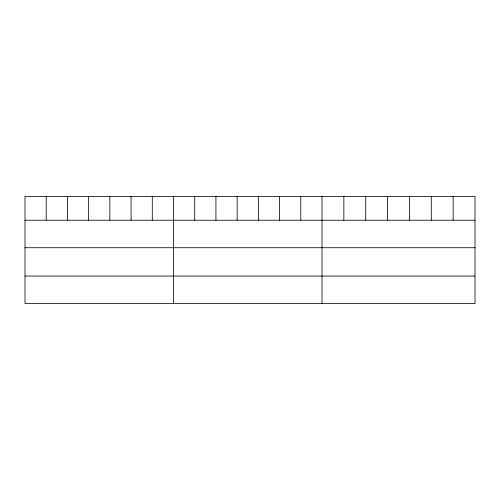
<?xml version="1.0" encoding="UTF-8"?>
<svg xmlns="http://www.w3.org/2000/svg" width="500" height="500" viewBox="0 0 500 500"><rect width="100%" height="100%" fill="white"/><g stroke="black" fill="none" stroke-linecap="round" stroke-linejoin="round"><path stroke-width="0.75" d="M475 220.225L475 303.556L25 303.556L25 196.444L475 196.444L475 220.225L25 220.225M25 247.725L475 247.725M25 276.056L475 276.056M453.144 196.444L453.144 220.225M431.287 196.444L431.287 220.225M409.431 196.444L409.431 220.225M387.569 196.444L387.569 220.225M365.712 196.444L365.712 220.225M343.856 196.444L343.856 220.225M322 196.444L322 303.556M300.788 196.444L300.788 220.225M279.569 196.444L279.569 220.225M258.356 196.444L258.356 220.225M237.144 196.444L237.144 220.225M215.931 196.444L215.931 220.225M194.713 196.444L194.713 220.225M173.5 196.444L173.5 303.556M152.287 196.444L152.287 220.225M131.069 196.444L131.069 220.225M109.856 196.444L109.856 220.225M88.644 196.444L88.644 220.225M67.431 196.444L67.431 220.225M46.212 196.444L46.212 220.225"/></g></svg>
